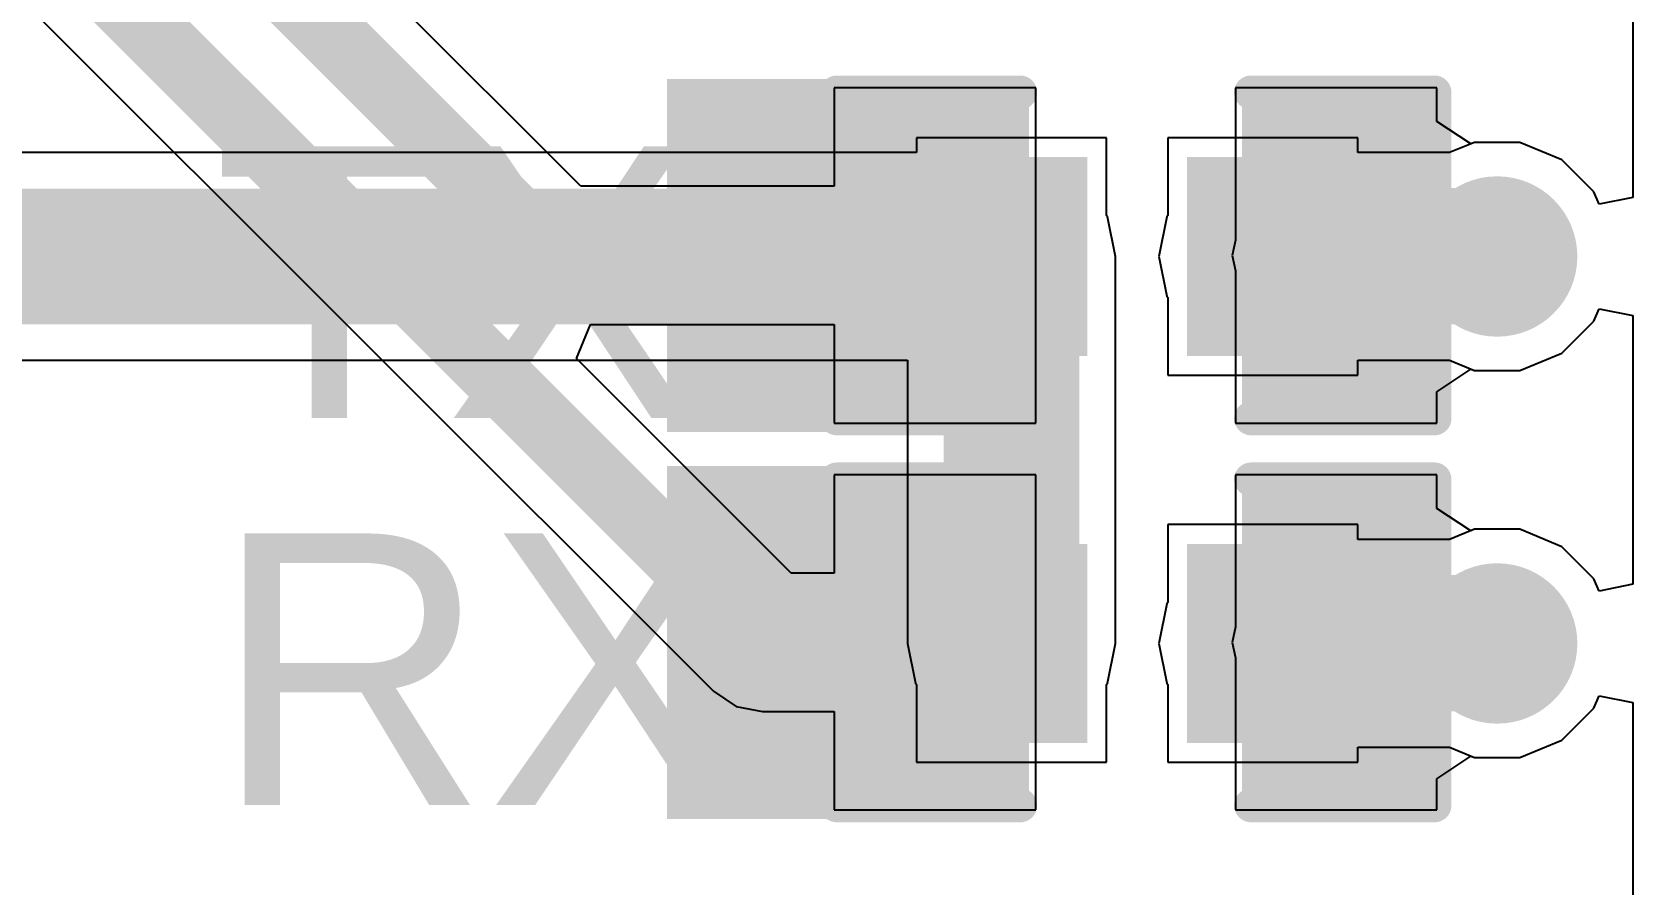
# Model space of a CAD drawing. Header units: millimetres. Extents: x -0.2 to 45, y 0 to 49.7.
# Drawn here: x 39.02 to 45.01, y 39.66 to 42.85 of the extents above; entities that cross this region are included whole.
import ezdxf

# ---------------------------------------------------------------- set-up
doc = ezdxf.new("R2010")
doc.units = ezdxf.units.MM
for name, color, linetype in [('BottomLayer', 5, 'Continuous'), ('BottomPaste', 16, 'Continuous'), ('BottomSolder', 6, 'Continuous'), ('TopLayer', 1, 'Continuous'), ('TopOverlay', 2, 'Continuous'), ('TopPaste', 8, 'Continuous'), ('TopSolder', 216, 'Continuous'), ('ViaHoleLayer', 16, 'Continuous')]:
    doc.layers.add(name, color=color, linetype=linetype)
doc.styles.add('Arial', font='', dxfattribs={"height": 0.2})
doc.styles.get('Arial').set_extended_font_data('Arial')

# ---------------------------------------------------------------- blocks, each defined once
blk = doc.blocks.new('LED_0603_28')
at = {"layer": 'TopLayer'}
for points in [[(-1, 0.5), (-0.5, 0.5), (-0.5, -0.5), (-1, -0.5)], [(0.5, 0.5), (1, 0.5), (1, -0.5), (0.5, -0.5)]]:
    blk.add_hatch(color=1, dxfattribs=at).paths.add_polyline_path(points)
at = {"layer": 'TopOverlay'}
blk.add_hatch(color=2, dxfattribs=at).paths.add_polyline_path([(1.1176, -0.6604), (1.7526, -0.6604), (1.7526, 0.6604), (1.1176, 0.6604)])
at = {"layer": 'TopPaste'}
for points in [[(-1, 0.5), (-0.5, 0.5), (-0.5, -0.5), (-1, -0.5)], [(0.5, 0.5), (1, 0.5), (1, -0.5), (0.5, -0.5)]]:
    blk.add_hatch(color=8, dxfattribs=at).paths.add_polyline_path(points)
at = {"layer": 'TopSolder'}
for points in [[(-1.1016, 0.6016), (-0.3984, 0.6016), (-0.3984, -0.6016), (-1.1016, -0.6016)], [(0.3984, 0.6016), (1.1016, 0.6016), (1.1016, -0.6016), (0.3984, -0.6016)]]:
    blk.add_hatch(color=216, dxfattribs=at).paths.add_polyline_path(points)
at = {"layer": 'TopOverlay', "const_width": 0.127}
for points in [[(-1.1176, 0.6096), (-1.1176, -0.6096)], [(-0.4318, 0.6096), (-1.1176, 0.6096)], [(1.1176, 0.6096), (0.4318, 0.6096)], [(1.1176, 0.6096), (1.1176, -0.6096)], [(-0.4318, -0.6096), (-1.1176, -0.6096)], [(1.1176, -0.6096), (0.4318, -0.6096)]]:
    blk.add_lwpolyline(points, dxfattribs=at)
at = {"layer": 'TopOverlay', "const_width": 0.0635}
for points in [[(-1.1494, 0.6096, 1), (-1.0858, 0.6096, 1)], [(-1.1494, 0.6096, 1), (-1.0858, 0.6096, 1)], [(-0.4636, 0.6096, 1), (-0.4001, 0.6096, 1)], [(0.4001, 0.6096, 1), (0.4636, 0.6096, 1)], [(1.0859, 0.6096, 1), (1.1494, 0.6096, 1)], [(1.0859, 0.6096, 1), (1.1494, 0.6096, 1)], [(-1.1494, -0.6096, 1), (-1.0858, -0.6096, 1)], [(-1.1494, -0.6096, 1), (-1.0858, -0.6096, 1)], [(-0.4636, -0.6096, 1), (-0.4001, -0.6096, 1)], [(0.4001, -0.6096, 1), (0.4636, -0.6096, 1)], [(1.0859, -0.6096, 1), (1.1494, -0.6096, 1)], [(1.0859, -0.6096, 1), (1.1494, -0.6096, 1)]]:
    blk.add_lwpolyline(points, format="xyb", close=True, dxfattribs=at)
blk = doc.blocks.new('LED_0603_29')
at = {"layer": 'TopLayer'}
for points in [[(-1, 0.5), (-0.5, 0.5), (-0.5, -0.5), (-1, -0.5)], [(0.5, 0.5), (1, 0.5), (1, -0.5), (0.5, -0.5)]]:
    blk.add_hatch(color=1, dxfattribs=at).paths.add_polyline_path(points)
at = {"layer": 'TopOverlay'}
blk.add_hatch(color=2, dxfattribs=at).paths.add_polyline_path([(1.1176, -0.6604), (1.7526, -0.6604), (1.7526, 0.6604), (1.1176, 0.6604)])
at = {"layer": 'TopPaste'}
for points in [[(-1, 0.5), (-0.5, 0.5), (-0.5, -0.5), (-1, -0.5)], [(0.5, 0.5), (1, 0.5), (1, -0.5), (0.5, -0.5)]]:
    blk.add_hatch(color=8, dxfattribs=at).paths.add_polyline_path(points)
at = {"layer": 'TopSolder'}
for points in [[(-1.1016, 0.6016), (-0.3984, 0.6016), (-0.3984, -0.6016), (-1.1016, -0.6016)], [(0.3984, 0.6016), (1.1016, 0.6016), (1.1016, -0.6016), (0.3984, -0.6016)]]:
    blk.add_hatch(color=216, dxfattribs=at).paths.add_polyline_path(points)
at = {"layer": 'TopOverlay', "const_width": 0.127}
for points in [[(-0.4318, 0.6096), (-1.1176, 0.6096)], [(-1.1176, 0.6096), (-1.1176, -0.6096)], [(1.1176, 0.6096), (0.4318, 0.6096)], [(1.1176, 0.6096), (1.1176, -0.6096)], [(-0.4318, -0.6096), (-1.1176, -0.6096)], [(1.1176, -0.6096), (0.4318, -0.6096)]]:
    blk.add_lwpolyline(points, dxfattribs=at)
at = {"layer": 'TopOverlay', "const_width": 0.0635}
for points in [[(-1.1494, 0.6096, 1), (-1.0858, 0.6096, 1)], [(-1.1494, 0.6096, 1), (-1.0858, 0.6096, 1)], [(-0.4636, 0.6096, 1), (-0.4001, 0.6096, 1)], [(0.4001, 0.6096, 1), (0.4636, 0.6096, 1)], [(1.0859, 0.6096, 1), (1.1494, 0.6096, 1)], [(1.0859, 0.6096, 1), (1.1494, 0.6096, 1)], [(-1.1494, -0.6096, 1), (-1.0858, -0.6096, 1)], [(-1.1494, -0.6096, 1), (-1.0858, -0.6096, 1)], [(-0.4636, -0.6096, 1), (-0.4001, -0.6096, 1)], [(0.4001, -0.6096, 1), (0.4636, -0.6096, 1)], [(1.0859, -0.6096, 1), (1.1494, -0.6096, 1)], [(1.0859, -0.6096, 1), (1.1494, -0.6096, 1)]]:
    blk.add_lwpolyline(points, format="xyb", close=True, dxfattribs=at)
blk = doc.blocks.new('R___0402_B_34')
at = {"layer": 'BottomLayer'}
for points in [[(-0.2413, 0.3175), (-0.2413, -0.3175), (-0.6985, -0.3175), (-0.6985, 0.3175)], [(0.6985, 0.3175), (0.6985, -0.3175), (0.2413, -0.3175), (0.2413, 0.3175)]]:
    blk.add_hatch(color=5, dxfattribs=at).paths.add_polyline_path(points)
at = {"layer": 'BottomPaste'}
for points in [[(-0.2413, 0.3175), (-0.2413, -0.3175), (-0.6985, -0.3175), (-0.6985, 0.3175)], [(0.6985, 0.3175), (0.6985, -0.3175), (0.2413, -0.3175), (0.2413, 0.3175)]]:
    blk.add_hatch(color=16, dxfattribs=at).paths.add_polyline_path(points)
at = {"layer": 'BottomSolder'}
for points in [[(-0.1863, 0.3725), (-0.1863, -0.3725), (-0.7535, -0.3725), (-0.7535, 0.3725)], [(0.7535, 0.3725), (0.7535, -0.3725), (0.1863, -0.3725), (0.1863, 0.3725)]]:
    blk.add_hatch(color=6, dxfattribs=at).paths.add_polyline_path(points)
blk = doc.blocks.new('R___0402_B_35')
at = {"layer": 'BottomLayer'}
for points in [[(-0.2413, 0.3175), (-0.2413, -0.3175), (-0.6985, -0.3175), (-0.6985, 0.3175)], [(0.6985, 0.3175), (0.6985, -0.3175), (0.2413, -0.3175), (0.2413, 0.3175)]]:
    blk.add_hatch(color=5, dxfattribs=at).paths.add_polyline_path(points)
at = {"layer": 'BottomPaste'}
for points in [[(-0.2413, 0.3175), (-0.2413, -0.3175), (-0.6985, -0.3175), (-0.6985, 0.3175)], [(0.6985, 0.3175), (0.6985, -0.3175), (0.2413, -0.3175), (0.2413, 0.3175)]]:
    blk.add_hatch(color=16, dxfattribs=at).paths.add_polyline_path(points)
at = {"layer": 'BottomSolder'}
for points in [[(-0.1863, 0.3725), (-0.1863, -0.3725), (-0.7535, -0.3725), (-0.7535, 0.3725)], [(0.7535, 0.3725), (0.7535, -0.3725), (0.1863, -0.3725), (0.1863, 0.3725)]]:
    blk.add_hatch(color=6, dxfattribs=at).paths.add_polyline_path(points)

msp = doc.modelspace()

# ---------------------------------------------------------------- hatches: boundary and pattern name
at = {"layer": 'BottomLayer'}
h = msp.add_hatch(color=5, dxfattribs=at)
edge = h.paths.add_edge_path()
edge.add_arc((44.5008, 42.0116), 0.3, 0, 360)
h = msp.add_hatch(color=5, dxfattribs=at)
edge = h.paths.add_edge_path()
edge.add_arc((44.5008, 40.5638), 0.3, 0, 360)
at = {"layer": 'TopLayer'}
h = msp.add_hatch(color=1, dxfattribs=at)
edge = h.paths.add_edge_path()
edge.add_arc((44.5008, 42.0116), 0.3, 0, 360)
h = msp.add_hatch(color=1, dxfattribs=at)
edge = h.paths.add_edge_path()
edge.add_arc((44.5008, 40.5638), 0.3, 0, 360)
at = {"layer": 'ViaHoleLayer'}
h = msp.add_hatch(color=16, dxfattribs=at)
edge = h.paths.add_edge_path()
edge.add_arc((44.5008, 42.0116), 0.15, 0, 360)
h = msp.add_hatch(color=16, dxfattribs=at)
edge = h.paths.add_edge_path()
edge.add_arc((44.5008, 40.5638), 0.15, 0, 360)

# ---------------------------------------------------------------- linework, layer by layer
at = {"layer": 'BottomLayer'}
for p, q in [((45.0088, 49.6007), (45.0088, 42.2329)), ((43.0403, 42.4561), (42.3291, 42.4561)), ((42.3291, 42.4561), (42.3291, 42.4001)), ((43.0403, 42.1652), (43.0403, 42.4561)), ((43.9801, 42.4561), (43.2689, 42.4561)), ((43.2689, 42.4561), (43.2689, 42.1652)), ((43.9801, 42.4001), (43.9801, 42.4561)), ((42.3291, 42.4001), (38.3286, 42.4001)), ((44.3229, 42.4001), (43.9801, 42.4001)), ((44.4159, 42.4386), (44.3229, 42.4001)), ((44.5858, 42.4386), (44.4159, 42.4386)), ((44.7427, 42.3736), (44.5858, 42.4386)), ((44.8628, 42.2535), (44.7427, 42.3736)), ((44.8818, 42.2076), (44.8628, 42.2535)), ((45.0088, 42.2329), (44.8818, 42.2076)), ((43.0436, 42.1603), (43.0403, 42.1652)), ((43.0732, 42.0116), (43.0436, 42.1603)), ((43.2656, 42.1603), (43.236, 42.0116)), ((43.2689, 42.1652), (43.2656, 42.1603)), ((43.0732, 40.5638), (43.0732, 42.0116)), ((43.236, 42.0116), (43.2656, 41.8629)), ((43.2656, 41.8629), (43.2689, 41.858)), ((43.2689, 41.858), (43.2689, 41.5671)), ((44.8628, 41.7697), (44.8818, 41.8156)), ((44.8818, 41.8156), (45.0088, 41.7903)), ((44.7427, 41.6496), (44.8628, 41.7697)), ((45.0088, 41.7903), (45.0088, 40.7851)), ((38.4895, 41.6231), (42.2962, 41.6231)), ((42.2962, 41.6231), (42.2962, 40.5638)), ((43.9801, 41.5671), (43.9801, 41.6231)), ((43.9801, 41.6231), (44.3229, 41.6231)), ((44.3229, 41.6231), (44.4159, 41.5846)), ((44.5858, 41.5846), (44.7427, 41.6496)), ((43.2689, 41.5671), (43.9801, 41.5671)), ((44.4159, 41.5846), (44.5858, 41.5846)), ((43.9801, 41.0083), (43.2689, 41.0083)), ((43.2689, 41.0083), (43.2689, 40.7174)), ((43.9801, 40.9523), (43.9801, 41.0083)), ((44.4159, 40.9908), (44.3229, 40.9523)), ((44.5858, 40.9908), (44.4159, 40.9908)), ((44.7427, 40.9258), (44.5858, 40.9908)), ((44.3229, 40.9523), (43.9801, 40.9523)), ((44.8628, 40.8057), (44.7427, 40.9258)), ((44.8818, 40.7598), (44.8628, 40.8057)), ((45.0088, 40.7851), (44.8818, 40.7598)), ((43.2689, 40.7174), (43.2656, 40.7125)), ((43.2656, 40.7125), (43.236, 40.5638)), ((42.2962, 40.5638), (42.3258, 40.4151)), ((43.0436, 40.4151), (43.0732, 40.5638)), ((43.236, 40.5638), (43.2656, 40.4151)), ((42.3258, 40.4151), (42.3291, 40.4102)), ((42.3291, 40.4102), (42.3291, 40.1193)), ((43.0403, 40.4102), (43.0436, 40.4151)), ((43.0403, 40.1193), (43.0403, 40.4102)), ((43.2656, 40.4151), (43.2689, 40.4102)), ((43.2689, 40.4102), (43.2689, 40.1193)), ((44.8628, 40.3219), (44.8818, 40.3678)), ((44.8818, 40.3678), (45.0088, 40.3425)), ((44.7427, 40.2018), (44.8628, 40.3219)), ((45.0088, 40.3425), (45.0088, 0.0954)), ((44.5858, 40.1368), (44.7427, 40.2018)), ((42.3291, 40.1193), (43.0403, 40.1193)), ((43.2689, 40.1193), (43.9801, 40.1193)), ((43.9801, 40.1193), (43.9801, 40.1753)), ((43.9801, 40.1753), (44.3229, 40.1753)), ((44.3229, 40.1753), (44.4159, 40.1368)), ((44.4159, 40.1368), (44.5858, 40.1368))]:
    msp.add_line(p, q, dxfattribs=at)
at = {"layer": 'BottomLayer', "const_width": 0.508}
for points in [[(38.3286, 42.0116), (42.6847, 42.0116)], [(42.6847, 40.5638), (42.6847, 42.0116)], [(43.6245, 42.0116), (44.5008, 42.0116)], [(43.6245, 40.5638), (44.5008, 40.5638)]]:
    msp.add_lwpolyline(points, dxfattribs=at)
at = {"layer": 'BottomLayer', "const_width": 0.254}
for points in [[(42.5577, 42.0116, 1), (42.8117, 42.0116, 1)], [(42.5577, 42.0116, 1), (42.8117, 42.0116, 1)], [(43.4975, 42.0116, 1), (43.7515, 42.0116, 1)], [(44.3738, 42.0116, 1), (44.6278, 42.0116, 1)], [(42.5577, 40.5638, 1), (42.8117, 40.5638, 1)], [(43.4975, 40.5638, 1), (43.7515, 40.5638, 1)], [(44.3738, 40.5638, 1), (44.6278, 40.5638, 1)]]:
    msp.add_lwpolyline(points, format="xyb", close=True, dxfattribs=at)
at = {"layer": 'TopLayer'}
for p, q in [((45.0088, 49.6007), (45.0088, 42.2329)), ((41.0735, 42.2746), (39.0355, 44.3125)), ((38.3991, 43.556), (41.5705, 40.3847)), ((42.7758, 42.6426), (42.0218, 42.6426)), ((42.0218, 42.6426), (42.0218, 42.2746)), ((42.7758, 41.3886), (42.7758, 42.6426)), ((44.2758, 42.6426), (43.5218, 42.6426)), ((43.5218, 42.6426), (43.5218, 42.0732)), ((44.2758, 42.5161), (44.2758, 42.6426)), ((44.4028, 42.4332), (44.2758, 42.5161)), ((44.4159, 42.4386), (44.4028, 42.4332)), ((44.5858, 42.4386), (44.4159, 42.4386)), ((44.7427, 42.3736), (44.5858, 42.4386)), ((44.8628, 42.2535), (44.7427, 42.3736)), ((42.0218, 42.2746), (41.0735, 42.2746)), ((44.8818, 42.2076), (44.8628, 42.2535)), ((45.0088, 42.2329), (44.8818, 42.2076)), ((43.5218, 42.0732), (43.5103, 42.0156)), ((43.5103, 42.0156), (43.5218, 41.958)), ((43.5218, 41.958), (43.5218, 41.3886)), ((44.8628, 41.7697), (44.8818, 41.8156)), ((44.8818, 41.8156), (45.0088, 41.7903)), ((41.058, 41.6296), (41.1106, 41.7566)), ((41.1106, 41.7566), (42.0218, 41.7566)), ((42.0218, 41.7566), (42.0218, 41.3886)), ((44.7427, 41.6496), (44.8628, 41.7697)), ((45.0088, 41.7903), (45.0088, 40.7851)), ((41.8609, 40.8268), (41.058, 41.6296)), ((44.5858, 41.5846), (44.7427, 41.6496)), ((44.2758, 41.5052), (44.4028, 41.59)), ((44.4028, 41.59), (44.4159, 41.5846)), ((44.4159, 41.5846), (44.5858, 41.5846)), ((44.2758, 41.3886), (44.2758, 41.5052)), ((42.0218, 41.3886), (42.7758, 41.3886)), ((43.5218, 41.3886), (44.2758, 41.3886)), ((42.7758, 41.1948), (42.0218, 41.1948)), ((42.0218, 41.1948), (42.0218, 40.8268)), ((42.7758, 39.9408), (42.7758, 41.1948)), ((44.2758, 41.1948), (43.5218, 41.1948)), ((43.5218, 41.1948), (43.5218, 40.6254)), ((44.2758, 41.0683), (44.2758, 41.1948)), ((44.4028, 40.9854), (44.2758, 41.0683)), ((44.4159, 40.9908), (44.4028, 40.9854)), ((44.5858, 40.9908), (44.4159, 40.9908)), ((44.7427, 40.9258), (44.5858, 40.9908)), ((44.8628, 40.8057), (44.7427, 40.9258)), ((42.0218, 40.8268), (41.8609, 40.8268)), ((44.8818, 40.7598), (44.8628, 40.8057)), ((45.0088, 40.7851), (44.8818, 40.7598)), ((43.5218, 40.6254), (43.5103, 40.5678)), ((43.5103, 40.5678), (43.5218, 40.5102)), ((43.5218, 40.5102), (43.5218, 39.9408)), ((41.5705, 40.3847), (41.6545, 40.3285)), ((44.8628, 40.3219), (44.8818, 40.3678)), ((44.8818, 40.3678), (45.0088, 40.3425)), ((41.6545, 40.3285), (41.7536, 40.3088)), ((41.7536, 40.3088), (42.0218, 40.3088)), ((42.0218, 40.3088), (42.0218, 39.9408)), ((44.7427, 40.2018), (44.8628, 40.3219)), ((45.0088, 40.3425), (45.0088, 0.0954)), ((44.5858, 40.1368), (44.7427, 40.2018)), ((44.2758, 40.0574), (44.4028, 40.1422)), ((44.4028, 40.1422), (44.4159, 40.1368)), ((44.4159, 40.1368), (44.5858, 40.1368)), ((44.2758, 39.9408), (44.2758, 40.0574)), ((42.0218, 39.9408), (42.7758, 39.9408)), ((43.5218, 39.9408), (44.2758, 39.9408))]:
    msp.add_line(p, q, dxfattribs=at)
for points, const_width in [([(38.7858, 44.196), (40.9662, 42.0156)], 0.254), ([(38.5064, 43.815), (41.7536, 40.5678)], 0.254), ([(43.8988, 42.0156), (43.9008, 42.0136)], 0.508), ([(43.9008, 42.0136), (44.5242, 42.0136)], 0.508), ([(44.5242, 42.0136), (44.5262, 42.0116)], 0.508), ([(40.9662, 42.0156), (42.3988, 42.0156)], 0.254), ([(43.8988, 40.5678), (43.9008, 40.5658)], 0.508), ([(43.9008, 40.5658), (44.5242, 40.5658)], 0.508), ([(44.5242, 40.5658), (44.5262, 40.5638)], 0.508), ([(41.7536, 40.5678), (42.3988, 40.5678)], 0.254)]:
    msp.add_lwpolyline(points, dxfattribs=dict(at, const_width=const_width))
for points, const_width in [([(43.7718, 42.0156, 1), (44.0258, 42.0156, 1)], 0.254), ([(43.7738, 42.0136, 1), (44.0278, 42.0136, 1)], 0.254), ([(43.7738, 42.0136, 1), (44.0278, 42.0136, 1)], 0.254), ([(44.3972, 42.0136, 1), (44.6512, 42.0136, 1)], 0.254), ([(44.3972, 42.0136, 1), (44.6512, 42.0136, 1)], 0.254), ([(44.3992, 42.0116, 1), (44.6532, 42.0116, 1)], 0.254), ([(40.9027, 42.0156, 1), (41.0297, 42.0156, 1)], 0.127), ([(40.9027, 42.0156, 1), (41.0297, 42.0156, 1)], 0.127), ([(42.3353, 42.0156, 1), (42.4623, 42.0156, 1)], 0.127), ([(43.7718, 40.5678, 1), (44.0258, 40.5678, 1)], 0.254), ([(43.7738, 40.5658, 1), (44.0278, 40.5658, 1)], 0.254), ([(43.7738, 40.5658, 1), (44.0278, 40.5658, 1)], 0.254), ([(44.3972, 40.5658, 1), (44.6512, 40.5658, 1)], 0.254), ([(44.3972, 40.5658, 1), (44.6512, 40.5658, 1)], 0.254), ([(44.3992, 40.5638, 1), (44.6532, 40.5638, 1)], 0.254), ([(41.6901, 40.5678, 1), (41.8171, 40.5678, 1)], 0.127), ([(41.6901, 40.5678, 1), (41.8171, 40.5678, 1)], 0.127), ([(42.3353, 40.5678, 1), (42.4623, 40.5678, 1)], 0.127)]:
    msp.add_lwpolyline(points, format="xyb", close=True, dxfattribs=dict(at, const_width=const_width))

# ---------------------------------------------------------------- block references
at = {"rotation": 180}
for name, p in [('LED_0603_29', (43.1488, 42.0156)), ('LED_0603_28', (43.1488, 40.5678))]:
    msp.add_blockref(name, p, dxfattribs=at)
for name, p in [('R___0402_B_35', (43.1546, 42.0116)), ('R___0402_B_34', (43.1546, 40.5638))]:
    msp.add_blockref(name, p)

# ---------------------------------------------------------------- texts
at = {"layer": 'TopOverlay', "style": 'Arial'}
for s, p in [('TX', (39.7002, 41.4072)), ('RX', (39.7002, 39.9594))]:
    msp.add_text(s, height=1.016, rotation=360, dxfattribs=at).set_placement(p)

doc.saveas('drawing.dxf')
